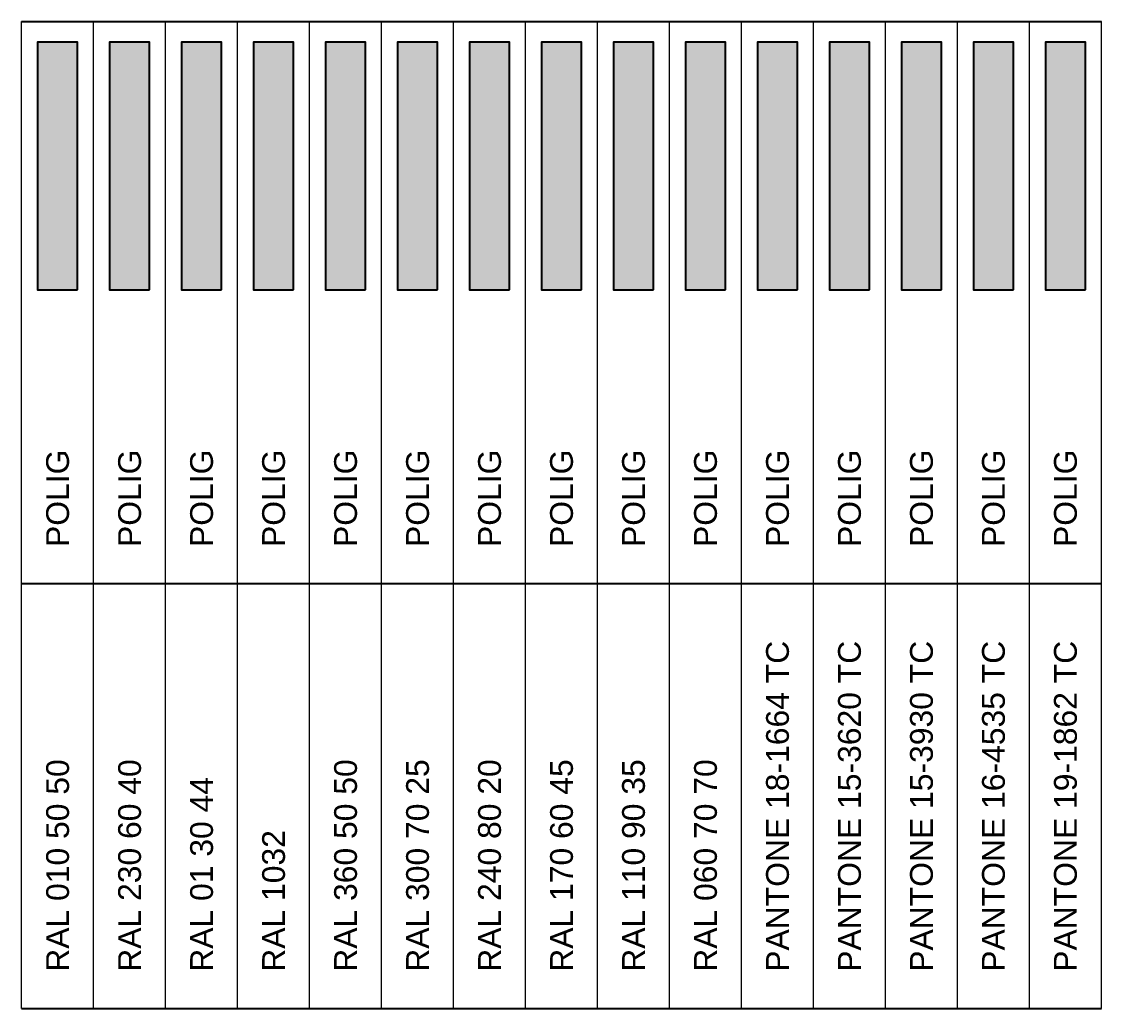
# Model space of a CAD drawing. Extents: x 61466 to 63015, y 108404 to 110397.
# Drawn here: x 61503.7 to 61622.1, y 109491 to 109599.3 of the extents above; entities that cross this region are included whole.
import ezdxf
from ezdxf.enums import TextEntityAlignment as Align

# ---------------------------------------------------------------- set-up
doc = ezdxf.new("R2010")
doc.units = 0
doc.header["$LTSCALE"] = 1.000015
doc.header["$MEASUREMENT"] = 0
for name, color, linetype, lineweight in [('05-020', 240, 'Continuous', 20), ('LINE018', 6, 'Continuous', 18), ('LINE025', 7, 'Continuous', 25), ('TEXT025', 7, 'Continuous', 25)]:
    doc.layers.add(name, color=color, linetype=linetype, lineweight=lineweight)
doc.styles.add('ARIAL', font='arial.ttf')

msp = doc.modelspace()

# ---------------------------------------------------------------- hatches: boundary and pattern name
at = {"layer": '05-020', "true_color": 0xc94368}
msp.add_hatch(color=13, dxfattribs=at).paths.add_polyline_path([(61505.459, 109569.858), (61509.838, 109569.858), (61509.838, 109597.018), (61505.459, 109597.018)])
at = {"layer": '05-020', "true_color": 0x2497c8}
msp.add_hatch(color=142, dxfattribs=at).paths.add_polyline_path([(61513.349, 109569.858), (61517.728, 109569.858), (61517.728, 109597.018), (61513.349, 109597.018)])
at = {"layer": '05-020', "true_color": 0x870c39}
msp.add_hatch(color=236, dxfattribs=at).paths.add_polyline_path([(61521.239, 109569.858), (61525.619, 109569.858), (61525.619, 109597.018), (61521.239, 109597.018)])
at = {"layer": '05-020', "true_color": 0xddb20f}
msp.add_hatch(color=42, dxfattribs=at).paths.add_polyline_path([(61529.129, 109569.858), (61533.509, 109569.858), (61533.509, 109597.018), (61529.129, 109597.018)])
at = {"layer": '05-020', "true_color": 0xc74476}
msp.add_hatch(color=243, dxfattribs=at).paths.add_polyline_path([(61537.019, 109569.858), (61541.399, 109569.858), (61541.399, 109597.018), (61537.019, 109597.018)])
at = {"layer": '05-020', "true_color": 0xbba0d5}
msp.add_hatch(color=9, dxfattribs=at).paths.add_polyline_path([(61544.91, 109569.858), (61549.289, 109569.858), (61549.289, 109597.018), (61544.91, 109597.018)])
at = {"layer": '05-020', "true_color": 0xaad1ee}
msp.add_hatch(color=141, dxfattribs=at).paths.add_polyline_path([(61552.8, 109569.858), (61557.179, 109569.858), (61557.179, 109597.018), (61552.8, 109597.018)])
at = {"layer": '05-020', "true_color": 0x04a483}
msp.add_hatch(color=124, dxfattribs=at).paths.add_polyline_path([(61560.69, 109569.858), (61565.069, 109569.858), (61565.069, 109597.018), (61560.69, 109597.018)])
at = {"layer": '05-020', "true_color": 0xdcf4a5}
msp.add_hatch(color=61, dxfattribs=at).paths.add_polyline_path([(61568.58, 109569.858), (61572.96, 109569.858), (61572.96, 109597.018), (61568.58, 109597.018)])
at = {"layer": '05-020', "true_color": 0xfa9930}
msp.add_hatch(color=30, dxfattribs=at).paths.add_polyline_path([(61576.47, 109569.858), (61580.85, 109569.858), (61580.85, 109597.018), (61576.47, 109597.018)])
at = {"layer": '05-020', "true_color": 0xd62617}
msp.add_hatch(color=22, dxfattribs=at).paths.add_polyline_path([(61584.36, 109569.858), (61588.74, 109569.858), (61588.74, 109597.018), (61584.36, 109597.018)])
at = {"layer": '05-020', "true_color": 0xc4a3c4}
msp.add_hatch(color=9, dxfattribs=at).paths.add_polyline_path([(61592.251, 109569.858), (61596.63, 109569.858), (61596.63, 109597.018), (61592.251, 109597.018)])
at = {"layer": '05-020', "true_color": 0x8ca3d1}
msp.add_hatch(color=153, dxfattribs=at).paths.add_polyline_path([(61600.141, 109569.858), (61604.52, 109569.858), (61604.52, 109597.018), (61600.141, 109597.018)])
at = {"layer": '05-020', "true_color": 0x00b5d6}
msp.add_hatch(color=132, dxfattribs=at).paths.add_polyline_path([(61608.031, 109569.858), (61612.41, 109569.858), (61612.41, 109597.018), (61608.031, 109597.018)])
at = {"layer": '05-020', "true_color": 0x9c1a2e}
msp.add_hatch(color=244, dxfattribs=at).paths.add_polyline_path([(61615.921, 109569.858), (61620.301, 109569.858), (61620.301, 109597.018), (61615.921, 109597.018)])

# ---------------------------------------------------------------- linework, layer by layer
at = {"layer": 'LINE018'}
for p, q in [((61503.701, 109491.046), (61503.701, 109599.254)), ((61511.591, 109491.046), (61511.591, 109599.254)), ((61519.481, 109491.046), (61519.481, 109599.254)), ((61527.372, 109491.046), (61527.372, 109599.254)), ((61535.262, 109491.046), (61535.262, 109599.254)), ((61543.152, 109491.046), (61543.152, 109599.254)), ((61551.042, 109491.046), (61551.042, 109599.254)), ((61558.932, 109491.046), (61558.932, 109599.254)), ((61566.822, 109491.046), (61566.822, 109599.254)), ((61574.713, 109491.046), (61574.713, 109599.254)), ((61582.603, 109491.046), (61582.603, 109599.254)), ((61590.493, 109491.046), (61590.493, 109599.254)), ((61598.383, 109491.046), (61598.383, 109599.254)), ((61606.273, 109491.046), (61606.273, 109599.254)), ((61614.163, 109491.046), (61614.163, 109599.254)), ((61622.054, 109491.046), (61622.054, 109599.254))]:
    msp.add_line(p, q, dxfattribs=at)
at = {"layer": 'LINE025'}
for p, q in [((61503.701, 109599.254), (61622.054, 109599.254)), ((61503.701, 109537.624), (61622.054, 109537.624)), ((61503.701, 109491.046), (61622.054, 109491.046))]:
    msp.add_line(p, q, dxfattribs=at)
at = {"layer": 'LINE025', "flags": 128}
for points in [[(61509.836, 109569.854), (61509.836, 109597.014), (61505.456, 109597.014), (61505.456, 109569.854)], [(61517.726, 109569.854), (61517.726, 109597.014), (61513.347, 109597.014), (61513.347, 109569.854)], [(61525.616, 109569.854), (61525.616, 109597.014), (61521.237, 109597.014), (61521.237, 109569.854)], [(61533.506, 109569.854), (61533.506, 109597.014), (61529.127, 109597.014), (61529.127, 109569.854)], [(61541.397, 109569.854), (61541.397, 109597.014), (61537.017, 109597.014), (61537.017, 109569.854)], [(61549.287, 109569.854), (61549.287, 109597.014), (61544.907, 109597.014), (61544.907, 109569.854)], [(61557.177, 109569.854), (61557.177, 109597.014), (61552.797, 109597.014), (61552.797, 109569.854)], [(61565.067, 109569.854), (61565.067, 109597.014), (61560.688, 109597.014), (61560.688, 109569.854)], [(61572.957, 109569.854), (61572.957, 109597.014), (61568.578, 109597.014), (61568.578, 109569.854)], [(61580.847, 109569.854), (61580.847, 109597.014), (61576.468, 109597.014), (61576.468, 109569.854)], [(61588.738, 109569.854), (61588.738, 109597.014), (61584.358, 109597.014), (61584.358, 109569.854)], [(61596.628, 109569.854), (61596.628, 109597.014), (61592.248, 109597.014), (61592.248, 109569.854)], [(61604.518, 109569.854), (61604.518, 109597.014), (61600.138, 109597.014), (61600.138, 109569.854)], [(61612.408, 109569.854), (61612.408, 109597.014), (61608.029, 109597.014), (61608.029, 109569.854)], [(61620.298, 109569.854), (61620.298, 109597.014), (61615.919, 109597.014), (61615.919, 109569.854)]]:
    msp.add_lwpolyline(points, close=True, dxfattribs=at)

# ---------------------------------------------------------------- texts
at = {"layer": 'TEXT025', "style": 'ARIAL'}
for s, p in [('POLIG', (61507.646, 109541.644)), ('POLIG', (61515.536, 109541.644)), ('POLIG', (61523.426, 109541.644)), ('POLIG', (61531.317, 109541.644)), ('POLIG', (61539.207, 109541.644)), ('POLIG', (61547.097, 109541.644)), ('POLIG', (61554.987, 109541.644)), ('POLIG', (61562.877, 109541.644)), ('POLIG', (61570.767, 109541.644)), ('POLIG', (61578.658, 109541.644)), ('POLIG', (61586.548, 109541.644)), ('POLIG', (61594.438, 109541.644)), ('POLIG', (61602.328, 109541.644)), ('POLIG', (61610.218, 109541.644)), ('POLIG', (61618.108, 109541.644)), ('PANTONE 18-1664 TC', (61586.548, 109495.066)), ('PANTONE 15-3620 TC', (61594.438, 109495.066)), ('PANTONE 15-3930 TC', (61602.328, 109495.066)), ('PANTONE 16-4535 TC', (61610.218, 109495.066)), ('PANTONE 19-1862 TC', (61618.108, 109495.066)), ('RAL 010 50 50', (61507.646, 109495.066)), ('RAL 230 60 40', (61515.536, 109495.066)), ('RAL 360 50 50', (61539.207, 109495.066)), ('RAL 300 70 25', (61547.097, 109495.066)), ('RAL 240 80 20', (61554.987, 109495.066)), ('RAL 170 60 45', (61562.877, 109495.066)), ('RAL 110 90 35', (61570.767, 109495.066)), ('RAL 060 70 70', (61578.658, 109495.066)), ('RAL 01 30 44', (61523.426, 109495.066)), ('RAL 1032', (61531.317, 109495.066))]:
    msp.add_text(s, height=2.5, rotation=90, dxfattribs=at).set_placement(p, align=Align.MIDDLE_LEFT)

doc.saveas('drawing.dxf')
